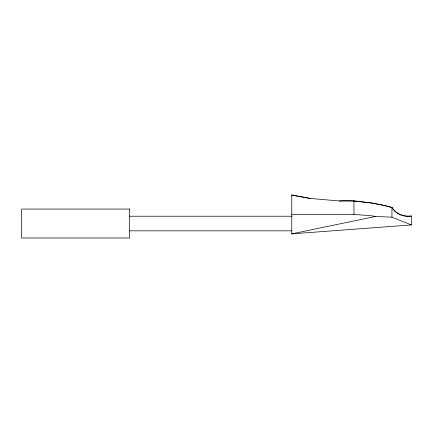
<?xml version="1.0" encoding="UTF-8"?>
<svg xmlns="http://www.w3.org/2000/svg" width="433" height="433" viewBox="0 0 433 433"><rect width="100%" height="100%" fill="white"/><g stroke="black" fill="none" stroke-linecap="round" stroke-linejoin="round"><path stroke-width="0.65" d="M310.288 198.411L291.772 194.991L291.772 233.863L411.35 224.938L411.35 216.018C403.821 217.052 396.022 214.211 391.935 207.521L385.408 205.599L370.426 202.768L366.751 202.628L353.95 200.788L339.191 200.95L309.92 198.428L291.772 195.083L292.264 195.077M293.092 233.587L291.772 233.863L375.665 216.44L391.935 217.187L411.35 224.938M411.35 216.018C403.745 217.204 396.119 214.102 391.935 207.499C374.826 202.871 356.96 200.284 339.185 200.988M291.772 214.47L353.95 214.47L370.426 215.661L375.665 216.44M129.575 216.219L291.772 216.219M129.575 230.838L291.772 230.838M391.935 207.499L391.935 217.187M353.95 200.825L353.95 214.47M129.575 209.047L21.65 209.047L21.65 238.009L129.575 238.009L129.575 209.047"/></g></svg>
